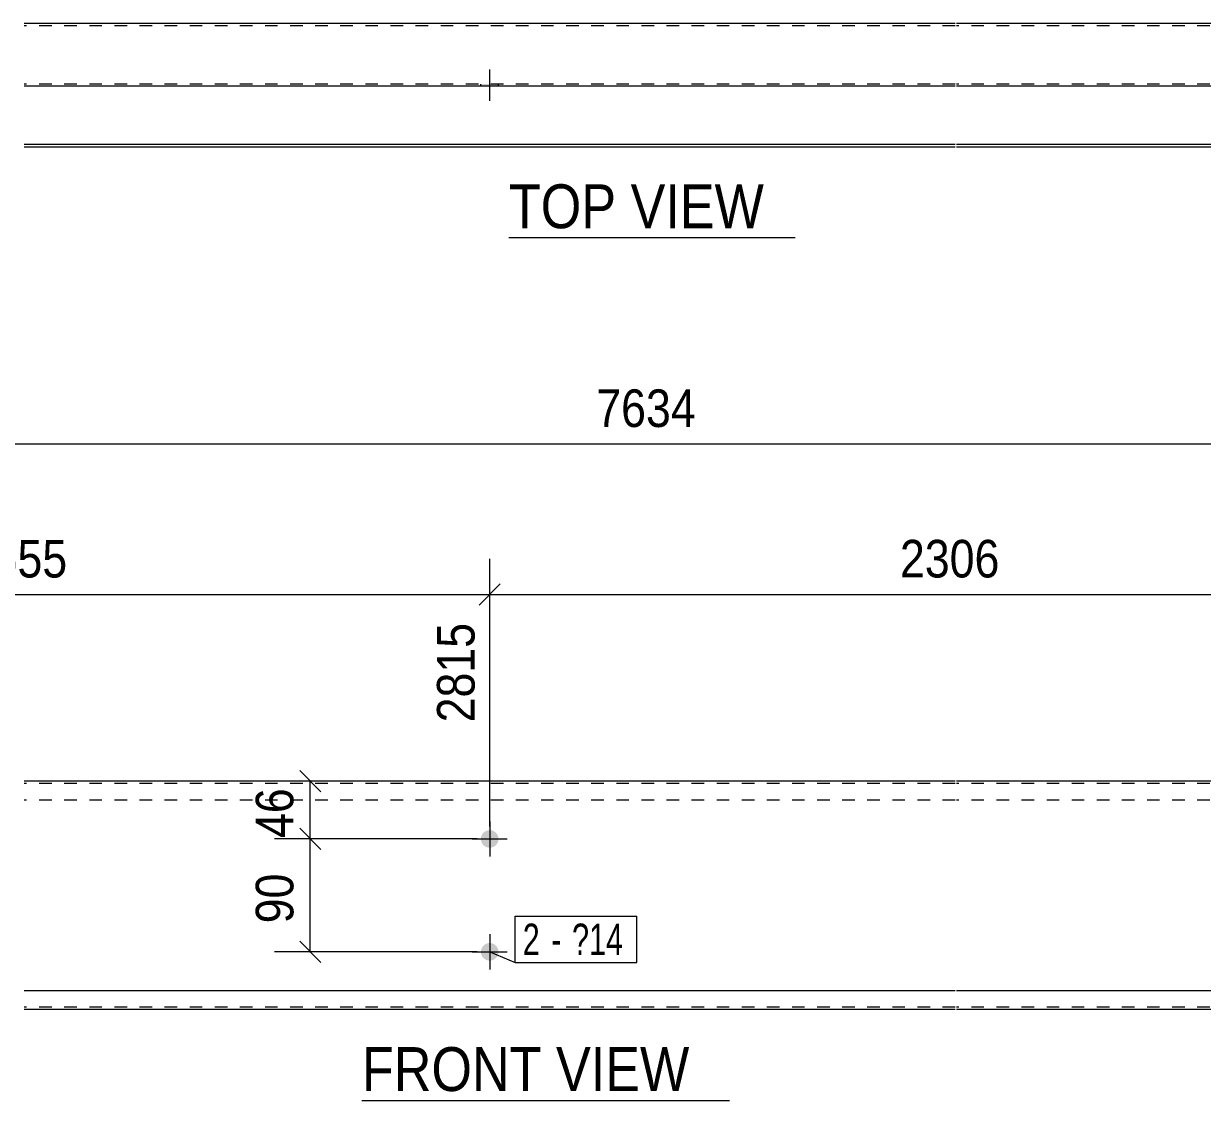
# Model space of a CAD drawing. Header units: millimetres. Extents: x 2 to 579, y 1 to 405.
# Drawn here: x 187.6 to 281.5, y 99.8 to 185.7 of the extents above; entities that cross this region are included whole.
import ezdxf

# ---------------------------------------------------------------- set-up
doc = ezdxf.new("R2010")
doc.units = ezdxf.units.MM
doc.linetypes.add('XKITLINE00', pattern=[0])
doc.linetypes.add('XKITLINE01', pattern=[4, 1, -1, 1, -1])
for name, color, linetype, lineweight in [('Bolt', 3, 'Continuous', 0), ('BoltMark', 7, 'Continuous', 0), ('Dimensions', 7, 'Continuous', 0), ('OtherObjectType', 7, 'Continuous', 0), ('Part', 2, 'Continuous', 0)]:
    doc.layers.add(name, color=color, linetype=linetype, lineweight=lineweight)
doc.styles.add('ARIAL', font='ARIAL.TTF')
doc.styles.add('ARIAL_NARROW', font='ARIALN.TTF')

# ---------------------------------------------------------------- blocks, each defined once
blk = doc.blocks.new('*A2')
at = {"layer": 'Bolt'}
for points in [[(225.443, 120.665), (225.441, 120.631), (225.436, 120.597), (225.43, 120.563), (225.423, 120.529), (225.414, 120.496), (225.403, 120.464), (225.391, 120.432), (225.377, 120.4), (225.361, 120.369), (225.344, 120.34), (225.326, 120.311), (225.306, 120.282), (225.285, 120.255), (225.263, 120.229), (225.239, 120.204), (225.214, 120.181), (225.188, 120.158), (225.161, 120.137), (225.133, 120.117), (225.104, 120.099), (225.074, 120.082), (225.043, 120.067), (225.012, 120.053), (224.98, 120.04), (224.947, 120.03), (224.914, 120.02), (224.88, 120.013), (224.847, 120.007), (224.813, 120.003), (224.778, 120), (224.744, 119.999), (224.71, 120), (224.675, 120.003), (224.641, 120.007), (224.607, 120.013), (224.574, 120.02), (224.541, 120.03), (224.508, 120.04), (224.476, 120.053), (224.445, 120.067), (224.414, 120.082), (224.384, 120.099), (224.355, 120.117), (224.327, 120.137), (224.3, 120.158), (224.274, 120.181), (224.249, 120.204), (224.225, 120.229), (224.203, 120.255), (224.182, 120.282), (224.162, 120.311), (224.144, 120.34), (224.127, 120.369), (224.111, 120.4), (224.097, 120.432), (224.085, 120.464), (224.074, 120.496), (224.065, 120.529), (224.057, 120.563), (224.052, 120.597), (224.047, 120.631), (224.045, 120.665), (224.044, 120.699), (224.045, 120.734), (224.047, 120.768), (224.052, 120.802), (224.057, 120.836), (224.065, 120.87), (224.074, 120.903), (224.085, 120.935), (224.097, 120.967), (224.111, 120.999), (224.127, 121.029), (224.144, 121.059), (224.162, 121.088), (224.182, 121.116), (224.203, 121.144), (224.225, 121.17), (224.249, 121.194), (224.274, 121.218), (224.3, 121.241), (224.327, 121.262), (224.355, 121.281), (224.384, 121.3), (224.414, 121.317), (224.445, 121.332), (224.476, 121.346), (224.508, 121.359), (224.541, 121.369), (224.574, 121.378), (224.607, 121.386), (224.641, 121.392), (224.675, 121.396), (224.71, 121.399), (224.744, 121.399), (224.778, 121.399), (224.813, 121.396), (224.847, 121.392), (224.88, 121.386), (224.914, 121.378), (224.947, 121.369), (224.98, 121.359), (225.012, 121.346), (225.043, 121.332), (225.074, 121.317), (225.104, 121.3), (225.133, 121.281), (225.161, 121.262), (225.188, 121.241), (225.214, 121.218), (225.239, 121.194), (225.263, 121.17), (225.285, 121.144), (225.306, 121.116), (225.326, 121.088), (225.344, 121.059), (225.361, 121.029), (225.377, 120.999), (225.391, 120.967), (225.403, 120.935), (225.414, 120.903), (225.423, 120.87), (225.43, 120.836), (225.436, 120.802), (225.441, 120.768), (225.443, 120.734), (225.444, 120.699)], [(225.443, 111.665), (225.441, 111.631), (225.436, 111.597), (225.43, 111.563), (225.423, 111.529), (225.414, 111.496), (225.403, 111.464), (225.391, 111.432), (225.377, 111.4), (225.361, 111.369), (225.344, 111.34), (225.326, 111.311), (225.306, 111.282), (225.285, 111.255), (225.263, 111.229), (225.239, 111.204), (225.214, 111.181), (225.188, 111.158), (225.161, 111.137), (225.133, 111.117), (225.104, 111.099), (225.074, 111.082), (225.043, 111.067), (225.012, 111.053), (224.98, 111.04), (224.947, 111.03), (224.914, 111.02), (224.88, 111.013), (224.847, 111.007), (224.813, 111.003), (224.778, 111), (224.744, 110.999), (224.71, 111), (224.675, 111.003), (224.641, 111.007), (224.607, 111.013), (224.574, 111.02), (224.541, 111.03), (224.508, 111.04), (224.476, 111.053), (224.445, 111.067), (224.414, 111.082), (224.384, 111.099), (224.355, 111.117), (224.327, 111.137), (224.3, 111.158), (224.274, 111.181), (224.249, 111.204), (224.225, 111.229), (224.203, 111.255), (224.182, 111.282), (224.162, 111.311), (224.144, 111.34), (224.127, 111.369), (224.111, 111.4), (224.097, 111.432), (224.085, 111.464), (224.074, 111.496), (224.065, 111.529), (224.057, 111.563), (224.052, 111.597), (224.047, 111.631), (224.045, 111.665), (224.044, 111.699), (224.045, 111.734), (224.047, 111.768), (224.052, 111.802), (224.057, 111.836), (224.065, 111.87), (224.074, 111.903), (224.085, 111.935), (224.097, 111.967), (224.111, 111.999), (224.127, 112.029), (224.144, 112.059), (224.162, 112.088), (224.182, 112.116), (224.203, 112.144), (224.225, 112.17), (224.249, 112.194), (224.274, 112.218), (224.3, 112.241), (224.327, 112.262), (224.355, 112.281), (224.384, 112.3), (224.414, 112.317), (224.445, 112.332), (224.476, 112.346), (224.508, 112.359), (224.541, 112.369), (224.574, 112.378), (224.607, 112.386), (224.641, 112.392), (224.675, 112.396), (224.71, 112.399), (224.744, 112.399), (224.778, 112.399), (224.813, 112.396), (224.847, 112.392), (224.88, 112.386), (224.914, 112.378), (224.947, 112.369), (224.98, 112.359), (225.012, 112.346), (225.043, 112.332), (225.074, 112.317), (225.104, 112.3), (225.133, 112.281), (225.161, 112.262), (225.188, 112.241), (225.214, 112.218), (225.239, 112.194), (225.263, 112.17), (225.285, 112.144), (225.306, 112.116), (225.326, 112.088), (225.344, 112.059), (225.361, 112.029), (225.377, 111.999), (225.391, 111.967), (225.403, 111.935), (225.414, 111.903), (225.423, 111.87), (225.43, 111.836), (225.436, 111.802), (225.441, 111.768), (225.443, 111.734), (225.444, 111.699)]]:
    blk.add_hatch(color=3, dxfattribs=at).paths.add_polyline_path(points, flags=17)
at = {"layer": 'Bolt', "color": 3, "linetype": 'XKITLINE00', "lineweight": 0}
for p, q in [((224.744, 122.099), (224.744, 119.299)), ((223.344, 120.699), (226.144, 120.699)), ((224.744, 113.099), (224.744, 110.299)), ((223.344, 111.699), (226.144, 111.699))]:
    blk.add_line(p, q, dxfattribs=at)
blk = doc.blocks.new('*A8')
at = {"layer": 'Part', "color": 2, "linetype": 'XKITLINE00', "lineweight": 0}
for p, q in [((261.841, 125.299), (187.647, 125.299)), ((336.135, 125.299), (261.941, 125.299)), ((261.841, 108.599), (187.647, 108.599)), ((336.135, 108.599), (261.941, 108.599)), ((261.841, 107.099), (187.647, 107.099)), ((336.135, 107.099), (261.941, 107.099))]:
    blk.add_line(p, q, dxfattribs=at)
at = {"layer": 'Part', "color": 7, "linetype": 'XKITLINE01', "lineweight": 0}
for p, q in [((261.841, 125.119), (187.647, 125.119)), ((336.135, 125.119), (261.941, 125.119)), ((261.841, 123.799), (187.647, 123.799)), ((336.135, 123.799), (261.941, 123.799)), ((261.841, 107.279), (187.647, 107.279)), ((336.135, 107.279), (261.941, 107.279))]:
    blk.add_line(p, q, dxfattribs=at)
blk = doc.blocks.new('*A10')
at = {"layer": 'Bolt'}
blk.add_hatch(color=3, dxfattribs=at).paths.add_polyline_path([(224.044, 180.719), (224.044, 180.899), (225.444, 180.899), (225.444, 180.719)], flags=17)
blk.add_hatch(color=3, dxfattribs=at).paths.add_polyline_path([(224.044, 180.719), (224.044, 180.899), (225.444, 180.899), (225.444, 180.719)], flags=17)
at = {"layer": 'Bolt', "color": 3, "linetype": 'XKITLINE00', "lineweight": 0}
for p, q in [((224.744, 179.559), (224.744, 182.059)), ((224.744, 179.559), (224.744, 182.059)), ((224.044, 180.719), (224.044, 180.899)), ((224.044, 180.719), (224.044, 180.899)), ((225.444, 180.719), (225.444, 180.899)), ((225.444, 180.719), (225.444, 180.899))]:
    blk.add_line(p, q, dxfattribs=at)
blk = doc.blocks.new('*A16')
at = {"layer": 'Part', "color": 2, "linetype": 'XKITLINE00', "lineweight": 0}
for p, q in [((261.841, 185.719), (187.647, 185.719)), ((336.135, 185.719), (261.941, 185.719)), ((261.841, 180.719), (187.647, 180.719)), ((336.135, 180.719), (261.941, 180.719)), ((261.841, 176.079), (187.647, 176.079)), ((187.647, 175.899), (261.841, 175.899)), ((336.135, 176.079), (261.941, 176.079)), ((261.941, 175.899), (336.135, 175.899))]:
    blk.add_line(p, q, dxfattribs=at)
at = {"layer": 'Part', "color": 7, "linetype": 'XKITLINE01', "lineweight": 0}
for p, q in [((261.841, 185.539), (187.647, 185.539)), ((336.135, 185.539), (261.941, 185.539)), ((261.841, 180.899), (187.647, 180.899)), ((336.135, 180.899), (261.941, 180.899))]:
    blk.add_line(p, q, dxfattribs=at)
blk = doc.blocks.new('*A27')
at = {"layer": 'Dimensions', "color": 7, "linetype": 'XKITLINE00', "lineweight": 0}
for p, q in [((209.601, 121.548), (211.299, 119.851)), ((223.744, 120.699), (207.6, 120.699)), ((210.45, 111.699), (210.45, 120.699)), ((209.601, 112.548), (211.299, 110.851)), ((223.744, 111.699), (207.6, 111.699))]:
    blk.add_line(p, q, dxfattribs=at)
at = {"layer": 'Dimensions', "color": 3}
for p in [(210.45, 120.699), (210.45, 111.699)]:
    blk.add_point(p, dxfattribs=at)
at = {"layer": 'Dimensions', "color": 3, "style": 'ARIAL', "width": 0.85}
blk.add_text('90', height=3, rotation=90.00021, dxfattribs=at).set_placement((209.1, 113.974))
blk = doc.blocks.new('*A28')
at = {"layer": 'Dimensions', "color": 7, "linetype": 'XKITLINE00', "lineweight": 0}
for p, q in [((209.601, 126.148), (211.299, 124.451)), ((223.744, 125.299), (207.6, 125.299)), ((210.45, 120.699), (210.45, 125.299)), ((209.601, 121.548), (211.299, 119.851)), ((223.744, 120.699), (207.6, 120.699))]:
    blk.add_line(p, q, dxfattribs=at)
at = {"layer": 'Dimensions', "color": 3}
for p in [(210.45, 125.299), (210.45, 120.699)]:
    blk.add_point(p, dxfattribs=at)
at = {"layer": 'Dimensions', "color": 3, "style": 'ARIAL', "width": 0.85}
blk.add_text('46', height=3, rotation=90.00021, dxfattribs=at).set_placement((209.1, 120.774))
blk = doc.blocks.new('*A33')
at = {"layer": 'Dimensions', "color": 7, "linetype": 'XKITLINE00', "lineweight": 0}
blk.add_line((34.45, 152.199), (440.924, 152.199), dxfattribs=at)
at = {"layer": 'Dimensions', "color": 3, "style": 'ARIAL', "width": 0.85}
blk.add_text('7634', height=3, dxfattribs=at).set_placement((233.237, 153.549))
blk = doc.blocks.new('*A38')
at = {"layer": 'Dimensions', "color": 7, "linetype": 'XKITLINE00', "lineweight": 0}
for p, q in [((150.45, 121.699), (150.45, 143.049)), ((224.744, 121.699), (224.744, 143.049)), ((151.299, 141.048), (149.601, 139.351)), ((225.592, 141.048), (223.895, 139.351)), ((150.45, 140.199), (224.744, 140.199))]:
    blk.add_line(p, q, dxfattribs=at)
at = {"layer": 'Dimensions', "color": 3}
for p in [(150.45, 140.199), (224.744, 140.199)]:
    blk.add_point(p, dxfattribs=at)
at = {"layer": 'Dimensions', "color": 3, "style": 'ARIAL', "width": 0.85}
blk.add_text('1655', height=3, dxfattribs=at).set_placement((183.147, 141.549))
blk.add_text('2815', height=3, rotation=90.00021, dxfattribs=at).set_placement((223.544, 129.999))
blk = doc.blocks.new('*A39')
at = {"layer": 'Dimensions', "color": 7, "linetype": 'XKITLINE00', "lineweight": 0}
for p, q in [((224.744, 121.699), (224.744, 143.049)), ((299.038, 121.699), (299.038, 143.049)), ((225.592, 141.048), (223.895, 139.351)), ((299.886, 141.048), (298.189, 139.351)), ((224.744, 140.199), (299.038, 140.199))]:
    blk.add_line(p, q, dxfattribs=at)
at = {"layer": 'Dimensions', "color": 3}
for p in [(224.744, 140.199), (299.038, 140.199)]:
    blk.add_point(p, dxfattribs=at)
at = {"layer": 'Dimensions', "color": 3, "style": 'ARIAL', "width": 0.85}
blk.add_text('2306', height=3, dxfattribs=at).set_placement((257.441, 141.549))
blk.add_text('5121', height=3, rotation=90.00021, dxfattribs=at).set_placement((297.838, 129.999))
blk = doc.blocks.new('*A47')
at = {"layer": 'BoltMark', "color": 7, "linetype": 'XKITLINE00', "lineweight": 0}
for p, q in [((226.78, 114.549), (236.468, 114.549)), ((226.78, 110.849), (226.78, 114.549)), ((236.468, 110.849), (236.468, 114.549)), ((224.744, 111.699), (226.78, 110.849)), ((226.78, 110.849), (236.468, 110.849))]:
    blk.add_line(p, q, dxfattribs=at)
at = {"layer": 'BoltMark', "color": 3, "style": 'ARIAL_NARROW', "width": 0.85}
for s, p in [('2', (227.38, 111.449)), ('?14', (231.309, 111.449)), ('-', (229.65, 111.449))]:
    blk.add_text(s, height=2.5, dxfattribs=at).set_placement(p)
blk = doc.blocks.new('*A50')
at = {"layer": 'OtherObjectType', "color": 7, "linetype": 'XKITLINE00', "lineweight": 0}
blk.add_line((214.563, 99.849), (243.862, 99.849), dxfattribs=at)
at = {"layer": 'OtherObjectType', "color": 7, "style": 'ARIAL', "width": 0.85}
blk.add_text('FRONT VIEW', height=3.5, dxfattribs=at).set_placement((214.563, 100.599))
blk = doc.blocks.new('*A52')
at = {"layer": 'OtherObjectType', "color": 7, "linetype": 'XKITLINE00', "lineweight": 0}
blk.add_line((226.276, 168.649), (249.098, 168.649), dxfattribs=at)
at = {"layer": 'OtherObjectType', "color": 7, "style": 'ARIAL', "width": 0.85}
blk.add_text('TOP VIEW', height=3.5, dxfattribs=at).set_placement((226.276, 169.399))

msp = doc.modelspace()

# ---------------------------------------------------------------- block references
at = {"lineweight": 0}
for name in ['*A10', '*A52', '*A33', '*A38', '*A39', '*A28', '*A27', '*A2', '*A47', '*A50']:
    msp.add_blockref(name, (0, 0), dxfattribs=at)
at = {"layer": 'Part', "lineweight": 0}
for name in ['*A16', '*A8']:
    msp.add_blockref(name, (0, 0), dxfattribs=at)

doc.saveas('drawing.dxf')
